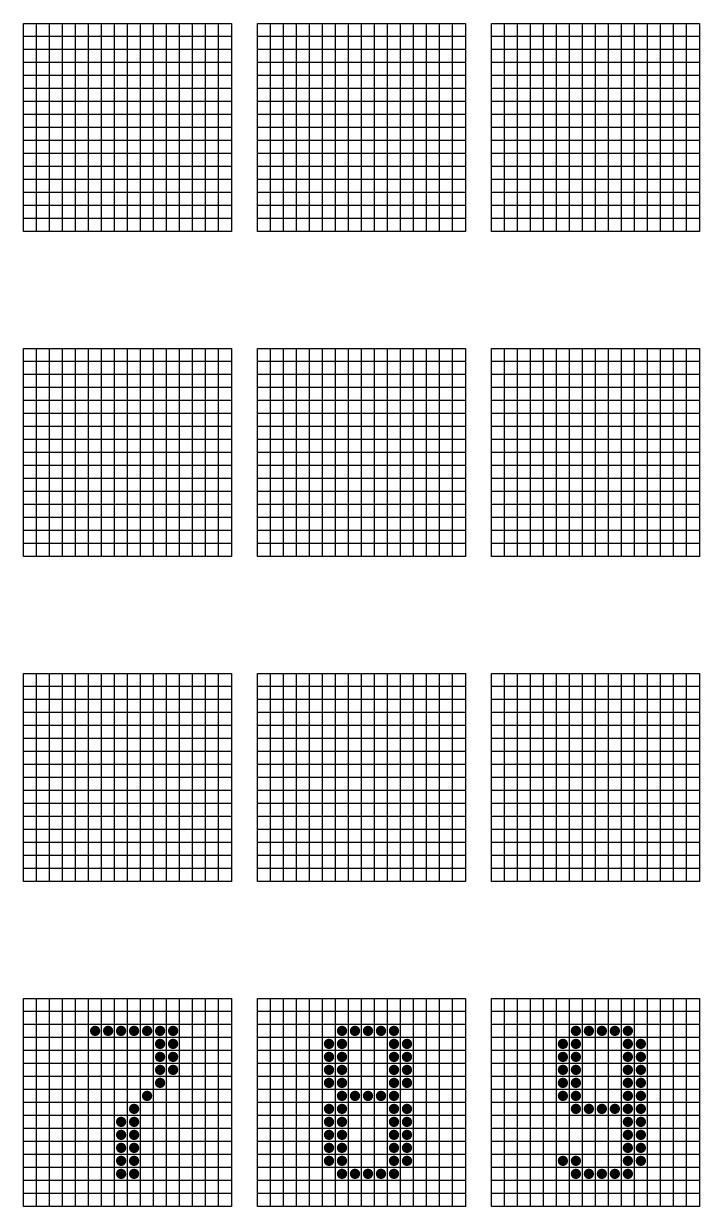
# Model space of a CAD drawing. Header units: millimetres. Extents: x -420 to 3492, y -250 to 2666.
# Drawn here: x 2972 to 3492, y -1 to 909 of the extents above; entities that cross this region are included whole.
import ezdxf

# ---------------------------------------------------------------- set-up
doc = ezdxf.new("R2010")
doc.units = ezdxf.units.MM
doc.layers.add('1', color=252, linetype='Continuous')

# ---------------------------------------------------------------- blocks, each defined once
blk = doc.blocks.new('A$C286635286')
at = {"layer": '1'}
for p, q in [((20, 160), (180, 160)), ((20, 0), (20, 160)), ((30, 0), (30, 160)), ((40, 0), (40, 160)), ((50, 0), (50, 160)), ((60, 0), (60, 160)), ((70, 0), (70, 160)), ((80, 0), (80, 160)), ((90, 0), (90, 160)), ((100, 0), (100, 160)), ((110, 0), (110, 160)), ((120, 0), (120, 160)), ((130, 0), (130, 160)), ((140, 0), (140, 160)), ((150, 0), (150, 160)), ((160, 0), (160, 160)), ((170, 0), (170, 160)), ((180, 160), (180, 0)), ((180, 150), (20, 150)), ((180, 140), (20, 140)), ((180, 130), (20, 130)), ((180, 120), (20, 120)), ((180, 110), (20, 110)), ((180, 100), (20, 100)), ((180, 90), (20, 90)), ((180, 80), (20, 80)), ((180, 70), (20, 70)), ((180, 60), (20, 60)), ((180, 50), (20, 50)), ((180, 40), (20, 40)), ((180, 30), (20, 30)), ((180, 20), (20, 20)), ((180, 10), (20, 10)), ((180, 0), (20, 0))]:
    blk.add_line(p, q, dxfattribs=at)

msp = doc.modelspace()

# ---------------------------------------------------------------- hatches: boundary and pattern name
h = msp.add_hatch(color=256)
h.set_gradient(color1=(255, 191, 0), color2=(255, 187, 0), one_color=1, name='INVSPHERICAL')
h.paths.add_polyline_path([(3022.68, 133.93, 1), (3030.68, 133.93, 1)])
edge = h.paths.add_edge_path(flags=0)
edge.add_arc((3026.68, 133.93), 4, 0, 360)
edge = h.paths.add_edge_path(flags=16)
edge.add_arc((3026.68, 133.93), 4, 0, 360)
h = msp.add_hatch(color=256)
h.set_gradient(color1=(255, 191, 0), color2=(255, 187, 0), one_color=1, name='INVSPHERICAL')
h.paths.add_polyline_path([(3032.68, 133.93, 1), (3040.68, 133.93, 1)])
edge = h.paths.add_edge_path(flags=0)
edge.add_arc((3036.68, 133.93), 4, 0, 360)
edge = h.paths.add_edge_path(flags=16)
edge.add_arc((3036.68, 133.93), 4, 0, 360)
h = msp.add_hatch(color=256)
h.set_gradient(color1=(255, 191, 0), color2=(255, 187, 0), one_color=1, name='INVSPHERICAL')
h.paths.add_polyline_path([(3042.68, 133.93, 1), (3050.68, 133.93, 1)])
edge = h.paths.add_edge_path(flags=0)
edge.add_arc((3046.68, 133.93), 4, 0, 360)
edge = h.paths.add_edge_path(flags=16)
edge.add_arc((3046.68, 133.93), 4, 0, 360)
h = msp.add_hatch(color=256)
h.set_gradient(color1=(255, 191, 0), color2=(255, 187, 0), one_color=1, name='INVSPHERICAL')
h.paths.add_polyline_path([(3052.68, 133.93, 1), (3060.68, 133.93, 1)])
edge = h.paths.add_edge_path(flags=0)
edge.add_arc((3056.68, 133.93), 4, 0, 360)
edge = h.paths.add_edge_path(flags=16)
edge.add_arc((3056.68, 133.93), 4, 0, 360)
h = msp.add_hatch(color=256)
h.set_gradient(color1=(255, 191, 0), color2=(255, 187, 0), one_color=1, name='INVSPHERICAL')
h.paths.add_polyline_path([(3062.68, 133.93, 1), (3070.68, 133.93, 1)])
edge = h.paths.add_edge_path(flags=0)
edge.add_arc((3066.68, 133.93), 4, 0, 360)
edge = h.paths.add_edge_path(flags=16)
edge.add_arc((3066.68, 133.93), 4, 0, 360)
h = msp.add_hatch(color=256)
h.set_gradient(color1=(255, 191, 0), color2=(255, 187, 0), one_color=1, name='INVSPHERICAL')
h.paths.add_polyline_path([(3072.68, 133.93, 1), (3080.68, 133.93, 1)])
edge = h.paths.add_edge_path(flags=0)
edge.add_arc((3076.68, 133.93), 4, 0, 360)
edge = h.paths.add_edge_path(flags=16)
edge.add_arc((3076.68, 133.93), 4, 0, 360)
h = msp.add_hatch(color=256)
h.set_gradient(color1=(255, 191, 0), color2=(255, 187, 0), one_color=1, name='INVSPHERICAL')
h.paths.add_polyline_path([(3082.68, 133.93, 1), (3090.68, 133.93, 1)])
edge = h.paths.add_edge_path(flags=0)
edge.add_arc((3086.68, 133.93), 4, 0, 360)
edge = h.paths.add_edge_path(flags=16)
edge.add_arc((3086.68, 133.93), 4, 0, 360)
h = msp.add_hatch(color=256)
h.set_gradient(color1=(255, 191, 0), color2=(255, 187, 0), one_color=1, name='INVSPHERICAL')
h.paths.add_polyline_path([(3212.68, 133.93, 1), (3220.68, 133.93, 1)])
edge = h.paths.add_edge_path(flags=0)
edge.add_arc((3216.68, 133.93), 4, 0, 360)
edge = h.paths.add_edge_path(flags=16)
edge.add_arc((3216.68, 133.93), 4, 0, 360)
h = msp.add_hatch(color=256)
h.set_gradient(color1=(255, 191, 0), color2=(255, 187, 0), one_color=1, name='INVSPHERICAL')
h.paths.add_polyline_path([(3222.68, 133.93, 1), (3230.68, 133.93, 1)])
edge = h.paths.add_edge_path(flags=0)
edge.add_arc((3226.68, 133.93), 4, 0, 360)
edge = h.paths.add_edge_path(flags=16)
edge.add_arc((3226.68, 133.93), 4, 0, 360)
h = msp.add_hatch(color=256)
h.set_gradient(color1=(255, 191, 0), color2=(255, 187, 0), one_color=1, name='INVSPHERICAL')
h.paths.add_polyline_path([(3232.68, 133.93, 1), (3240.68, 133.93, 1)])
edge = h.paths.add_edge_path(flags=0)
edge.add_arc((3236.68, 133.93), 4, 0, 360)
edge = h.paths.add_edge_path(flags=16)
edge.add_arc((3236.68, 133.93), 4, 0, 360)
h = msp.add_hatch(color=256)
h.set_gradient(color1=(255, 191, 0), color2=(255, 187, 0), one_color=1, name='INVSPHERICAL')
h.paths.add_polyline_path([(3242.68, 133.93, 1), (3250.68, 133.93, 1)])
edge = h.paths.add_edge_path(flags=0)
edge.add_arc((3246.68, 133.93), 4, 0, 360)
edge = h.paths.add_edge_path(flags=16)
edge.add_arc((3246.68, 133.93), 4, 0, 360)
h = msp.add_hatch(color=256)
h.set_gradient(color1=(255, 191, 0), color2=(255, 187, 0), one_color=1, name='INVSPHERICAL')
h.paths.add_polyline_path([(3252.68, 133.93, 1), (3260.68, 133.93, 1)])
edge = h.paths.add_edge_path(flags=0)
edge.add_arc((3256.68, 133.93), 4, 0, 360)
edge = h.paths.add_edge_path(flags=16)
edge.add_arc((3256.68, 133.93), 4, 0, 360)
h = msp.add_hatch(color=256)
h.set_gradient(color1=(255, 191, 0), color2=(255, 187, 0), one_color=1, name='INVSPHERICAL')
h.paths.add_polyline_path([(3392.68, 133.93, 1), (3400.68, 133.93, 1)])
edge = h.paths.add_edge_path(flags=0)
edge.add_arc((3396.68, 133.93), 4, 0, 360)
edge = h.paths.add_edge_path(flags=16)
edge.add_arc((3396.68, 133.93), 4, 0, 360)
h = msp.add_hatch(color=256)
h.set_gradient(color1=(255, 191, 0), color2=(255, 187, 0), one_color=1, name='INVSPHERICAL')
h.paths.add_polyline_path([(3402.68, 133.93, 1), (3410.68, 133.93, 1)])
edge = h.paths.add_edge_path(flags=0)
edge.add_arc((3406.68, 133.93), 4, 0, 360)
edge = h.paths.add_edge_path(flags=16)
edge.add_arc((3406.68, 133.93), 4, 0, 360)
h = msp.add_hatch(color=256)
h.set_gradient(color1=(255, 191, 0), color2=(255, 187, 0), one_color=1, name='INVSPHERICAL')
h.paths.add_polyline_path([(3412.68, 133.93, 1), (3420.68, 133.93, 1)])
edge = h.paths.add_edge_path(flags=0)
edge.add_arc((3416.68, 133.93), 4, 0, 360)
edge = h.paths.add_edge_path(flags=16)
edge.add_arc((3416.68, 133.93), 4, 0, 360)
h = msp.add_hatch(color=256)
h.set_gradient(color1=(255, 191, 0), color2=(255, 187, 0), one_color=1, name='INVSPHERICAL')
h.paths.add_polyline_path([(3422.68, 133.93, 1), (3430.68, 133.93, 1)])
edge = h.paths.add_edge_path(flags=0)
edge.add_arc((3426.68, 133.93), 4, 0, 360)
edge = h.paths.add_edge_path(flags=16)
edge.add_arc((3426.68, 133.93), 4, 0, 360)
h = msp.add_hatch(color=256)
h.set_gradient(color1=(255, 191, 0), color2=(255, 187, 0), one_color=1, name='INVSPHERICAL')
h.paths.add_polyline_path([(3432.68, 133.93, 1), (3440.68, 133.93, 1)])
edge = h.paths.add_edge_path(flags=0)
edge.add_arc((3436.68, 133.93), 4, 0, 360)
edge = h.paths.add_edge_path(flags=16)
edge.add_arc((3436.68, 133.93), 4, 0, 360)
h = msp.add_hatch(color=256)
h.set_gradient(color1=(255, 191, 0), color2=(255, 187, 0), one_color=1, name='INVSPHERICAL')
h.paths.add_polyline_path([(3072.68, 123.93, 1), (3080.68, 123.93, 1)])
edge = h.paths.add_edge_path(flags=0)
edge.add_arc((3076.68, 123.93), 4, 0, 360)
edge = h.paths.add_edge_path(flags=16)
edge.add_arc((3076.68, 123.93), 4, 0, 360)
h = msp.add_hatch(color=256)
h.set_gradient(color1=(255, 191, 0), color2=(255, 187, 0), one_color=1, name='INVSPHERICAL')
h.paths.add_polyline_path([(3082.68, 123.93, 1), (3090.68, 123.93, 1)])
edge = h.paths.add_edge_path(flags=0)
edge.add_arc((3086.68, 123.93), 4, 0, 360)
edge = h.paths.add_edge_path(flags=16)
edge.add_arc((3086.68, 123.93), 4, 0, 360)
h = msp.add_hatch(color=256)
h.set_gradient(color1=(255, 191, 0), color2=(255, 187, 0), one_color=1, name='INVSPHERICAL')
h.paths.add_polyline_path([(3202.68, 123.93, 1), (3210.68, 123.93, 1)])
edge = h.paths.add_edge_path(flags=0)
edge.add_arc((3206.68, 123.93), 4, 0, 360)
edge = h.paths.add_edge_path(flags=16)
edge.add_arc((3206.68, 123.93), 4, 0, 360)
h = msp.add_hatch(color=256)
h.set_gradient(color1=(255, 191, 0), color2=(255, 187, 0), one_color=1, name='INVSPHERICAL')
h.paths.add_polyline_path([(3212.68, 123.93, 1), (3220.68, 123.93, 1)])
edge = h.paths.add_edge_path(flags=0)
edge.add_arc((3216.68, 123.93), 4, 0, 360)
edge = h.paths.add_edge_path(flags=16)
edge.add_arc((3216.68, 123.93), 4, 0, 360)
h = msp.add_hatch(color=256)
h.set_gradient(color1=(255, 191, 0), color2=(255, 187, 0), one_color=1, name='INVSPHERICAL')
h.paths.add_polyline_path([(3252.68, 123.93, 1), (3260.68, 123.93, 1)])
edge = h.paths.add_edge_path(flags=0)
edge.add_arc((3256.68, 123.93), 4, 0, 360)
edge = h.paths.add_edge_path(flags=16)
edge.add_arc((3256.68, 123.93), 4, 0, 360)
h = msp.add_hatch(color=256)
h.set_gradient(color1=(255, 191, 0), color2=(255, 187, 0), one_color=1, name='INVSPHERICAL')
h.paths.add_polyline_path([(3262.68, 123.93, 1), (3270.68, 123.93, 1)])
edge = h.paths.add_edge_path(flags=0)
edge.add_arc((3266.68, 123.93), 4, 0, 360)
edge = h.paths.add_edge_path(flags=16)
edge.add_arc((3266.68, 123.93), 4, 0, 360)
h = msp.add_hatch(color=256)
h.set_gradient(color1=(255, 191, 0), color2=(255, 187, 0), one_color=1, name='INVSPHERICAL')
h.paths.add_polyline_path([(3382.68, 123.93, 1), (3390.68, 123.93, 1)])
edge = h.paths.add_edge_path(flags=0)
edge.add_arc((3386.68, 123.93), 4, 0, 360)
edge = h.paths.add_edge_path(flags=16)
edge.add_arc((3386.68, 123.93), 4, 0, 360)
h = msp.add_hatch(color=256)
h.set_gradient(color1=(255, 191, 0), color2=(255, 187, 0), one_color=1, name='INVSPHERICAL')
h.paths.add_polyline_path([(3392.68, 123.93, 1), (3400.68, 123.93, 1)])
edge = h.paths.add_edge_path(flags=0)
edge.add_arc((3396.68, 123.93), 4, 0, 360)
edge = h.paths.add_edge_path(flags=16)
edge.add_arc((3396.68, 123.93), 4, 0, 360)
h = msp.add_hatch(color=256)
h.set_gradient(color1=(255, 191, 0), color2=(255, 187, 0), one_color=1, name='INVSPHERICAL')
h.paths.add_polyline_path([(3432.68, 123.93, 1), (3440.68, 123.93, 1)])
edge = h.paths.add_edge_path(flags=0)
edge.add_arc((3436.68, 123.93), 4, 0, 360)
edge = h.paths.add_edge_path(flags=16)
edge.add_arc((3436.68, 123.93), 4, 0, 360)
h = msp.add_hatch(color=256)
h.set_gradient(color1=(255, 191, 0), color2=(255, 187, 0), one_color=1, name='INVSPHERICAL')
h.paths.add_polyline_path([(3442.68, 123.93, 1), (3450.68, 123.93, 1)])
edge = h.paths.add_edge_path(flags=0)
edge.add_arc((3446.68, 123.93), 4, 0, 360)
edge = h.paths.add_edge_path(flags=16)
edge.add_arc((3446.68, 123.93), 4, 0, 360)
h = msp.add_hatch(color=256)
h.set_gradient(color1=(255, 191, 0), color2=(255, 187, 0), one_color=1, name='INVSPHERICAL')
h.paths.add_polyline_path([(3072.68, 113.93, 1), (3080.68, 113.93, 1)])
edge = h.paths.add_edge_path(flags=0)
edge.add_arc((3076.68, 113.93), 4, 0, 360)
edge = h.paths.add_edge_path(flags=16)
edge.add_arc((3076.68, 113.93), 4, 0, 360)
h = msp.add_hatch(color=256)
h.set_gradient(color1=(255, 191, 0), color2=(255, 187, 0), one_color=1, name='INVSPHERICAL')
h.paths.add_polyline_path([(3082.68, 113.93, 1), (3090.68, 113.93, 1)])
edge = h.paths.add_edge_path(flags=0)
edge.add_arc((3086.68, 113.93), 4, 0, 360)
edge = h.paths.add_edge_path(flags=16)
edge.add_arc((3086.68, 113.93), 4, 0, 360)
h = msp.add_hatch(color=256)
h.set_gradient(color1=(255, 191, 0), color2=(255, 187, 0), one_color=1, name='INVSPHERICAL')
h.paths.add_polyline_path([(3202.68, 113.93, 1), (3210.68, 113.93, 1)])
edge = h.paths.add_edge_path(flags=0)
edge.add_arc((3206.68, 113.93), 4, 0, 360)
edge = h.paths.add_edge_path(flags=16)
edge.add_arc((3206.68, 113.93), 4, 0, 360)
h = msp.add_hatch(color=256)
h.set_gradient(color1=(255, 191, 0), color2=(255, 187, 0), one_color=1, name='INVSPHERICAL')
h.paths.add_polyline_path([(3212.68, 113.93, 1), (3220.68, 113.93, 1)])
edge = h.paths.add_edge_path(flags=0)
edge.add_arc((3216.68, 113.93), 4, 0, 360)
edge = h.paths.add_edge_path(flags=16)
edge.add_arc((3216.68, 113.93), 4, 0, 360)
h = msp.add_hatch(color=256)
h.set_gradient(color1=(255, 191, 0), color2=(255, 187, 0), one_color=1, name='INVSPHERICAL')
h.paths.add_polyline_path([(3252.68, 113.93, 1), (3260.68, 113.93, 1)])
edge = h.paths.add_edge_path(flags=0)
edge.add_arc((3256.68, 113.93), 4, 0, 360)
edge = h.paths.add_edge_path(flags=16)
edge.add_arc((3256.68, 113.93), 4, 0, 360)
h = msp.add_hatch(color=256)
h.set_gradient(color1=(255, 191, 0), color2=(255, 187, 0), one_color=1, name='INVSPHERICAL')
h.paths.add_polyline_path([(3262.68, 113.93, 1), (3270.68, 113.93, 1)])
edge = h.paths.add_edge_path(flags=0)
edge.add_arc((3266.68, 113.93), 4, 0, 360)
edge = h.paths.add_edge_path(flags=16)
edge.add_arc((3266.68, 113.93), 4, 0, 360)
h = msp.add_hatch(color=256)
h.set_gradient(color1=(255, 191, 0), color2=(255, 187, 0), one_color=1, name='INVSPHERICAL')
h.paths.add_polyline_path([(3382.68, 113.93, 1), (3390.68, 113.93, 1)])
edge = h.paths.add_edge_path(flags=0)
edge.add_arc((3386.68, 113.93), 4, 0, 360)
edge = h.paths.add_edge_path(flags=16)
edge.add_arc((3386.68, 113.93), 4, 0, 360)
h = msp.add_hatch(color=256)
h.set_gradient(color1=(255, 191, 0), color2=(255, 187, 0), one_color=1, name='INVSPHERICAL')
h.paths.add_polyline_path([(3392.68, 113.93, 1), (3400.68, 113.93, 1)])
edge = h.paths.add_edge_path(flags=0)
edge.add_arc((3396.68, 113.93), 4, 0, 360)
edge = h.paths.add_edge_path(flags=16)
edge.add_arc((3396.68, 113.93), 4, 0, 360)
h = msp.add_hatch(color=256)
h.set_gradient(color1=(255, 191, 0), color2=(255, 187, 0), one_color=1, name='INVSPHERICAL')
h.paths.add_polyline_path([(3432.68, 113.93, 1), (3440.68, 113.93, 1)])
edge = h.paths.add_edge_path(flags=0)
edge.add_arc((3436.68, 113.93), 4, 0, 360)
edge = h.paths.add_edge_path(flags=16)
edge.add_arc((3436.68, 113.93), 4, 0, 360)
h = msp.add_hatch(color=256)
h.set_gradient(color1=(255, 191, 0), color2=(255, 187, 0), one_color=1, name='INVSPHERICAL')
h.paths.add_polyline_path([(3442.68, 113.93, 1), (3450.68, 113.93, 1)])
edge = h.paths.add_edge_path(flags=0)
edge.add_arc((3446.68, 113.93), 4, 0, 360)
edge = h.paths.add_edge_path(flags=16)
edge.add_arc((3446.68, 113.93), 4, 0, 360)
h = msp.add_hatch(color=256)
h.set_gradient(color1=(255, 191, 0), color2=(255, 187, 0), one_color=1, name='INVSPHERICAL')
h.paths.add_polyline_path([(3072.68, 103.93, 1), (3080.68, 103.93, 1)])
edge = h.paths.add_edge_path(flags=0)
edge.add_arc((3076.68, 103.93), 4, 0, 360)
edge = h.paths.add_edge_path(flags=16)
edge.add_arc((3076.68, 103.93), 4, 0, 360)
h = msp.add_hatch(color=256)
h.set_gradient(color1=(255, 191, 0), color2=(255, 187, 0), one_color=1, name='INVSPHERICAL')
h.paths.add_polyline_path([(3082.68, 103.93, 1), (3090.68, 103.93, 1)])
edge = h.paths.add_edge_path(flags=0)
edge.add_arc((3086.68, 103.93), 4, 0, 360)
edge = h.paths.add_edge_path(flags=16)
edge.add_arc((3086.68, 103.93), 4, 0, 360)
h = msp.add_hatch(color=256)
h.set_gradient(color1=(255, 191, 0), color2=(255, 187, 0), one_color=1, name='INVSPHERICAL')
h.paths.add_polyline_path([(3202.68, 103.93, 1), (3210.68, 103.93, 1)])
edge = h.paths.add_edge_path(flags=0)
edge.add_arc((3206.68, 103.93), 4, 0, 360)
edge = h.paths.add_edge_path(flags=16)
edge.add_arc((3206.68, 103.93), 4, 0, 360)
h = msp.add_hatch(color=256)
h.set_gradient(color1=(255, 191, 0), color2=(255, 187, 0), one_color=1, name='INVSPHERICAL')
h.paths.add_polyline_path([(3212.68, 103.93, 1), (3220.68, 103.93, 1)])
edge = h.paths.add_edge_path(flags=0)
edge.add_arc((3216.68, 103.93), 4, 0, 360)
edge = h.paths.add_edge_path(flags=16)
edge.add_arc((3216.68, 103.93), 4, 0, 360)
h = msp.add_hatch(color=256)
h.set_gradient(color1=(255, 191, 0), color2=(255, 187, 0), one_color=1, name='INVSPHERICAL')
h.paths.add_polyline_path([(3252.68, 103.93, 1), (3260.68, 103.93, 1)])
edge = h.paths.add_edge_path(flags=0)
edge.add_arc((3256.68, 103.93), 4, 0, 360)
edge = h.paths.add_edge_path(flags=16)
edge.add_arc((3256.68, 103.93), 4, 0, 360)
h = msp.add_hatch(color=256)
h.set_gradient(color1=(255, 191, 0), color2=(255, 187, 0), one_color=1, name='INVSPHERICAL')
h.paths.add_polyline_path([(3262.68, 103.93, 1), (3270.68, 103.93, 1)])
edge = h.paths.add_edge_path(flags=0)
edge.add_arc((3266.68, 103.93), 4, 0, 360)
edge = h.paths.add_edge_path(flags=16)
edge.add_arc((3266.68, 103.93), 4, 0, 360)
h = msp.add_hatch(color=256)
h.set_gradient(color1=(255, 191, 0), color2=(255, 187, 0), one_color=1, name='INVSPHERICAL')
h.paths.add_polyline_path([(3382.68, 103.93, 1), (3390.68, 103.93, 1)])
edge = h.paths.add_edge_path(flags=0)
edge.add_arc((3386.68, 103.93), 4, 0, 360)
edge = h.paths.add_edge_path(flags=16)
edge.add_arc((3386.68, 103.93), 4, 0, 360)
h = msp.add_hatch(color=256)
h.set_gradient(color1=(255, 191, 0), color2=(255, 187, 0), one_color=1, name='INVSPHERICAL')
h.paths.add_polyline_path([(3392.68, 103.93, 1), (3400.68, 103.93, 1)])
edge = h.paths.add_edge_path(flags=0)
edge.add_arc((3396.68, 103.93), 4, 0, 360)
edge = h.paths.add_edge_path(flags=16)
edge.add_arc((3396.68, 103.93), 4, 0, 360)
h = msp.add_hatch(color=256)
h.set_gradient(color1=(255, 191, 0), color2=(255, 187, 0), one_color=1, name='INVSPHERICAL')
h.paths.add_polyline_path([(3432.68, 103.93, 1), (3440.68, 103.93, 1)])
edge = h.paths.add_edge_path(flags=0)
edge.add_arc((3436.68, 103.93), 4, 0, 360)
edge = h.paths.add_edge_path(flags=16)
edge.add_arc((3436.68, 103.93), 4, 0, 360)
h = msp.add_hatch(color=256)
h.set_gradient(color1=(255, 191, 0), color2=(255, 187, 0), one_color=1, name='INVSPHERICAL')
h.paths.add_polyline_path([(3442.68, 103.93, 1), (3450.68, 103.93, 1)])
edge = h.paths.add_edge_path(flags=0)
edge.add_arc((3446.68, 103.93), 4, 0, 360)
edge = h.paths.add_edge_path(flags=16)
edge.add_arc((3446.68, 103.93), 4, 0, 360)
h = msp.add_hatch(color=256)
h.set_gradient(color1=(255, 191, 0), color2=(255, 187, 0), one_color=1, name='INVSPHERICAL')
h.paths.add_polyline_path([(3072.68, 93.93, 1), (3080.68, 93.93, 1)])
edge = h.paths.add_edge_path(flags=0)
edge.add_arc((3076.68, 93.93), 4, 0, 360)
edge = h.paths.add_edge_path(flags=16)
edge.add_arc((3076.68, 93.93), 4, 0, 360)
h = msp.add_hatch(color=256)
h.set_gradient(color1=(255, 191, 0), color2=(255, 187, 0), one_color=1, name='INVSPHERICAL')
h.paths.add_polyline_path([(3202.68, 93.93, 1), (3210.68, 93.93, 1)])
edge = h.paths.add_edge_path(flags=0)
edge.add_arc((3206.68, 93.93), 4, 0, 360)
edge = h.paths.add_edge_path(flags=16)
edge.add_arc((3206.68, 93.93), 4, 0, 360)
h = msp.add_hatch(color=256)
h.set_gradient(color1=(255, 191, 0), color2=(255, 187, 0), one_color=1, name='INVSPHERICAL')
h.paths.add_polyline_path([(3212.68, 93.93, 1), (3220.68, 93.93, 1)])
edge = h.paths.add_edge_path(flags=0)
edge.add_arc((3216.68, 93.93), 4, 0, 360)
edge = h.paths.add_edge_path(flags=16)
edge.add_arc((3216.68, 93.93), 4, 0, 360)
h = msp.add_hatch(color=256)
h.set_gradient(color1=(255, 191, 0), color2=(255, 187, 0), one_color=1, name='INVSPHERICAL')
h.paths.add_polyline_path([(3252.68, 93.93, 1), (3260.68, 93.93, 1)])
edge = h.paths.add_edge_path(flags=0)
edge.add_arc((3256.68, 93.93), 4, 0, 360)
edge = h.paths.add_edge_path(flags=16)
edge.add_arc((3256.68, 93.93), 4, 0, 360)
h = msp.add_hatch(color=256)
h.set_gradient(color1=(255, 191, 0), color2=(255, 187, 0), one_color=1, name='INVSPHERICAL')
h.paths.add_polyline_path([(3262.68, 93.93, 1), (3270.68, 93.93, 1)])
edge = h.paths.add_edge_path(flags=0)
edge.add_arc((3266.68, 93.93), 4, 0, 360)
edge = h.paths.add_edge_path(flags=16)
edge.add_arc((3266.68, 93.93), 4, 0, 360)
h = msp.add_hatch(color=256)
h.set_gradient(color1=(255, 191, 0), color2=(255, 187, 0), one_color=1, name='INVSPHERICAL')
h.paths.add_polyline_path([(3382.68, 93.93, 1), (3390.68, 93.93, 1)])
edge = h.paths.add_edge_path(flags=0)
edge.add_arc((3386.68, 93.93), 4, 0, 360)
edge = h.paths.add_edge_path(flags=16)
edge.add_arc((3386.68, 93.93), 4, 0, 360)
h = msp.add_hatch(color=256)
h.set_gradient(color1=(255, 191, 0), color2=(255, 187, 0), one_color=1, name='INVSPHERICAL')
h.paths.add_polyline_path([(3392.68, 93.93, 1), (3400.68, 93.93, 1)])
edge = h.paths.add_edge_path(flags=0)
edge.add_arc((3396.68, 93.93), 4, 0, 360)
edge = h.paths.add_edge_path(flags=16)
edge.add_arc((3396.68, 93.93), 4, 0, 360)
h = msp.add_hatch(color=256)
h.set_gradient(color1=(255, 191, 0), color2=(255, 187, 0), one_color=1, name='INVSPHERICAL')
h.paths.add_polyline_path([(3432.68, 93.93, 1), (3440.68, 93.93, 1)])
edge = h.paths.add_edge_path(flags=0)
edge.add_arc((3436.68, 93.93), 4, 0, 360)
edge = h.paths.add_edge_path(flags=16)
edge.add_arc((3436.68, 93.93), 4, 0, 360)
h = msp.add_hatch(color=256)
h.set_gradient(color1=(255, 191, 0), color2=(255, 187, 0), one_color=1, name='INVSPHERICAL')
h.paths.add_polyline_path([(3442.68, 93.93, 1), (3450.68, 93.93, 1)])
edge = h.paths.add_edge_path(flags=0)
edge.add_arc((3446.68, 93.93), 4, 0, 360)
edge = h.paths.add_edge_path(flags=16)
edge.add_arc((3446.68, 93.93), 4, 0, 360)
h = msp.add_hatch(color=256)
h.set_gradient(color1=(255, 191, 0), color2=(255, 187, 0), one_color=1, name='INVSPHERICAL')
h.paths.add_polyline_path([(3062.68, 83.93, 1), (3070.68, 83.93, 1)])
edge = h.paths.add_edge_path(flags=0)
edge.add_arc((3066.68, 83.93), 4, 0, 360)
edge = h.paths.add_edge_path(flags=16)
edge.add_arc((3066.68, 83.93), 4, 0, 360)
h = msp.add_hatch(color=256)
h.set_gradient(color1=(255, 191, 0), color2=(255, 187, 0), one_color=1, name='INVSPHERICAL')
h.paths.add_polyline_path([(3212.68, 83.93, 1), (3220.68, 83.93, 1)])
edge = h.paths.add_edge_path(flags=0)
edge.add_arc((3216.68, 83.93), 4, 0, 360)
edge = h.paths.add_edge_path(flags=16)
edge.add_arc((3216.68, 83.93), 4, 0, 360)
h = msp.add_hatch(color=256)
h.set_gradient(color1=(255, 191, 0), color2=(255, 187, 0), one_color=1, name='INVSPHERICAL')
h.paths.add_polyline_path([(3222.68, 83.93, 1), (3230.68, 83.93, 1)])
edge = h.paths.add_edge_path(flags=0)
edge.add_arc((3226.68, 83.93), 4, 0, 360)
edge = h.paths.add_edge_path(flags=16)
edge.add_arc((3226.68, 83.93), 4, 0, 360)
h = msp.add_hatch(color=256)
h.set_gradient(color1=(255, 191, 0), color2=(255, 187, 0), one_color=1, name='INVSPHERICAL')
h.paths.add_polyline_path([(3232.68, 83.93, 1), (3240.68, 83.93, 1)])
edge = h.paths.add_edge_path(flags=0)
edge.add_arc((3236.68, 83.93), 4, 0, 360)
edge = h.paths.add_edge_path(flags=16)
edge.add_arc((3236.68, 83.93), 4, 0, 360)
h = msp.add_hatch(color=256)
h.set_gradient(color1=(255, 191, 0), color2=(255, 187, 0), one_color=1, name='INVSPHERICAL')
h.paths.add_polyline_path([(3242.68, 83.93, 1), (3250.68, 83.93, 1)])
edge = h.paths.add_edge_path(flags=0)
edge.add_arc((3246.68, 83.93), 4, 0, 360)
edge = h.paths.add_edge_path(flags=16)
edge.add_arc((3246.68, 83.93), 4, 0, 360)
h = msp.add_hatch(color=256)
h.set_gradient(color1=(255, 191, 0), color2=(255, 187, 0), one_color=1, name='INVSPHERICAL')
h.paths.add_polyline_path([(3252.68, 83.93, 1), (3260.68, 83.93, 1)])
edge = h.paths.add_edge_path(flags=0)
edge.add_arc((3256.68, 83.93), 4, 0, 360)
edge = h.paths.add_edge_path(flags=16)
edge.add_arc((3256.68, 83.93), 4, 0, 360)
h = msp.add_hatch(color=256)
h.set_gradient(color1=(255, 191, 0), color2=(255, 187, 0), one_color=1, name='INVSPHERICAL')
h.paths.add_polyline_path([(3382.68, 83.93, 1), (3390.68, 83.93, 1)])
edge = h.paths.add_edge_path(flags=0)
edge.add_arc((3386.68, 83.93), 4, 0, 360)
edge = h.paths.add_edge_path(flags=16)
edge.add_arc((3386.68, 83.93), 4, 0, 360)
h = msp.add_hatch(color=256)
h.set_gradient(color1=(255, 191, 0), color2=(255, 187, 0), one_color=1, name='INVSPHERICAL')
h.paths.add_polyline_path([(3392.68, 83.93, 1), (3400.68, 83.93, 1)])
edge = h.paths.add_edge_path(flags=0)
edge.add_arc((3396.68, 83.93), 4, 0, 360)
edge = h.paths.add_edge_path(flags=16)
edge.add_arc((3396.68, 83.93), 4, 0, 360)
h = msp.add_hatch(color=256)
h.set_gradient(color1=(255, 191, 0), color2=(255, 187, 0), one_color=1, name='INVSPHERICAL')
h.paths.add_polyline_path([(3432.68, 83.93, 1), (3440.68, 83.93, 1)])
edge = h.paths.add_edge_path(flags=0)
edge.add_arc((3436.68, 83.93), 4, 0, 360)
edge = h.paths.add_edge_path(flags=16)
edge.add_arc((3436.68, 83.93), 4, 0, 360)
h = msp.add_hatch(color=256)
h.set_gradient(color1=(255, 191, 0), color2=(255, 187, 0), one_color=1, name='INVSPHERICAL')
h.paths.add_polyline_path([(3442.68, 83.93, 1), (3450.68, 83.93, 1)])
edge = h.paths.add_edge_path(flags=0)
edge.add_arc((3446.68, 83.93), 4, 0, 360)
edge = h.paths.add_edge_path(flags=16)
edge.add_arc((3446.68, 83.93), 4, 0, 360)
h = msp.add_hatch(color=256)
h.set_gradient(color1=(255, 191, 0), color2=(255, 187, 0), one_color=1, name='INVSPHERICAL')
h.paths.add_polyline_path([(3052.68, 73.93, 1), (3060.68, 73.93, 1)])
edge = h.paths.add_edge_path(flags=0)
edge.add_arc((3056.68, 73.93), 4, 0, 360)
edge = h.paths.add_edge_path(flags=16)
edge.add_arc((3056.68, 73.93), 4, 0, 360)
h = msp.add_hatch(color=256)
h.set_gradient(color1=(255, 191, 0), color2=(255, 187, 0), one_color=1, name='INVSPHERICAL')
h.paths.add_polyline_path([(3202.68, 73.93, 1), (3210.68, 73.93, 1)])
edge = h.paths.add_edge_path(flags=0)
edge.add_arc((3206.68, 73.93), 4, 0, 360)
edge = h.paths.add_edge_path(flags=16)
edge.add_arc((3206.68, 73.93), 4, 0, 360)
h = msp.add_hatch(color=256)
h.set_gradient(color1=(255, 191, 0), color2=(255, 187, 0), one_color=1, name='INVSPHERICAL')
h.paths.add_polyline_path([(3212.68, 73.93, 1), (3220.68, 73.93, 1)])
edge = h.paths.add_edge_path(flags=0)
edge.add_arc((3216.68, 73.93), 4, 0, 360)
edge = h.paths.add_edge_path(flags=16)
edge.add_arc((3216.68, 73.93), 4, 0, 360)
h = msp.add_hatch(color=256)
h.set_gradient(color1=(255, 191, 0), color2=(255, 187, 0), one_color=1, name='INVSPHERICAL')
h.paths.add_polyline_path([(3252.68, 73.93, 1), (3260.68, 73.93, 1)])
edge = h.paths.add_edge_path(flags=0)
edge.add_arc((3256.68, 73.93), 4, 0, 360)
edge = h.paths.add_edge_path(flags=16)
edge.add_arc((3256.68, 73.93), 4, 0, 360)
h = msp.add_hatch(color=256)
h.set_gradient(color1=(255, 191, 0), color2=(255, 187, 0), one_color=1, name='INVSPHERICAL')
h.paths.add_polyline_path([(3262.68, 73.93, 1), (3270.68, 73.93, 1)])
edge = h.paths.add_edge_path(flags=0)
edge.add_arc((3266.68, 73.93), 4, 0, 360)
edge = h.paths.add_edge_path(flags=16)
edge.add_arc((3266.68, 73.93), 4, 0, 360)
h = msp.add_hatch(color=256)
h.set_gradient(color1=(255, 191, 0), color2=(255, 187, 0), one_color=1, name='INVSPHERICAL')
h.paths.add_polyline_path([(3392.68, 73.93, 1), (3400.68, 73.93, 1)])
edge = h.paths.add_edge_path(flags=0)
edge.add_arc((3396.68, 73.93), 4, 0, 360)
edge = h.paths.add_edge_path(flags=16)
edge.add_arc((3396.68, 73.93), 4, 0, 360)
h = msp.add_hatch(color=256)
h.set_gradient(color1=(255, 191, 0), color2=(255, 187, 0), one_color=1, name='INVSPHERICAL')
h.paths.add_polyline_path([(3402.68, 73.93, 1), (3410.68, 73.93, 1)])
edge = h.paths.add_edge_path(flags=0)
edge.add_arc((3406.68, 73.93), 4, 0, 360)
edge = h.paths.add_edge_path(flags=16)
edge.add_arc((3406.68, 73.93), 4, 0, 360)
h = msp.add_hatch(color=256)
h.set_gradient(color1=(255, 191, 0), color2=(255, 187, 0), one_color=1, name='INVSPHERICAL')
h.paths.add_polyline_path([(3412.68, 73.93, 1), (3420.68, 73.93, 1)])
edge = h.paths.add_edge_path(flags=0)
edge.add_arc((3416.68, 73.93), 4, 0, 360)
edge = h.paths.add_edge_path(flags=16)
edge.add_arc((3416.68, 73.93), 4, 0, 360)
h = msp.add_hatch(color=256)
h.set_gradient(color1=(255, 191, 0), color2=(255, 187, 0), one_color=1, name='INVSPHERICAL')
h.paths.add_polyline_path([(3422.68, 73.93, 1), (3430.68, 73.93, 1)])
edge = h.paths.add_edge_path(flags=0)
edge.add_arc((3426.68, 73.93), 4, 0, 360)
edge = h.paths.add_edge_path(flags=16)
edge.add_arc((3426.68, 73.93), 4, 0, 360)
h = msp.add_hatch(color=256)
h.set_gradient(color1=(255, 191, 0), color2=(255, 187, 0), one_color=1, name='INVSPHERICAL')
h.paths.add_polyline_path([(3432.68, 73.93, 1), (3440.68, 73.93, 1)])
edge = h.paths.add_edge_path(flags=0)
edge.add_arc((3436.68, 73.93), 4, 0, 360)
edge = h.paths.add_edge_path(flags=16)
edge.add_arc((3436.68, 73.93), 4, 0, 360)
h = msp.add_hatch(color=256)
h.set_gradient(color1=(255, 191, 0), color2=(255, 187, 0), one_color=1, name='INVSPHERICAL')
h.paths.add_polyline_path([(3442.68, 73.93, 1), (3450.68, 73.93, 1)])
edge = h.paths.add_edge_path(flags=0)
edge.add_arc((3446.68, 73.93), 4, 0, 360)
edge = h.paths.add_edge_path(flags=16)
edge.add_arc((3446.68, 73.93), 4, 0, 360)
h = msp.add_hatch(color=256)
h.set_gradient(color1=(255, 191, 0), color2=(255, 187, 0), one_color=1, name='INVSPHERICAL')
h.paths.add_polyline_path([(3042.68, 63.93, 1), (3050.68, 63.93, 1)])
edge = h.paths.add_edge_path(flags=0)
edge.add_arc((3046.68, 63.93), 4, 0, 360)
edge = h.paths.add_edge_path(flags=16)
edge.add_arc((3046.68, 63.93), 4, 0, 360)
h = msp.add_hatch(color=256)
h.set_gradient(color1=(255, 191, 0), color2=(255, 187, 0), one_color=1, name='INVSPHERICAL')
h.paths.add_polyline_path([(3052.68, 63.93, 1), (3060.68, 63.93, 1)])
edge = h.paths.add_edge_path(flags=0)
edge.add_arc((3056.68, 63.93), 4, 0, 360)
edge = h.paths.add_edge_path(flags=16)
edge.add_arc((3056.68, 63.93), 4, 0, 360)
h = msp.add_hatch(color=256)
h.set_gradient(color1=(255, 191, 0), color2=(255, 187, 0), one_color=1, name='INVSPHERICAL')
h.paths.add_polyline_path([(3202.68, 63.93, 1), (3210.68, 63.93, 1)])
edge = h.paths.add_edge_path(flags=0)
edge.add_arc((3206.68, 63.93), 4, 0, 360)
edge = h.paths.add_edge_path(flags=16)
edge.add_arc((3206.68, 63.93), 4, 0, 360)
h = msp.add_hatch(color=256)
h.set_gradient(color1=(255, 191, 0), color2=(255, 187, 0), one_color=1, name='INVSPHERICAL')
h.paths.add_polyline_path([(3212.68, 63.93, 1), (3220.68, 63.93, 1)])
edge = h.paths.add_edge_path(flags=0)
edge.add_arc((3216.68, 63.93), 4, 0, 360)
edge = h.paths.add_edge_path(flags=16)
edge.add_arc((3216.68, 63.93), 4, 0, 360)
h = msp.add_hatch(color=256)
h.set_gradient(color1=(255, 191, 0), color2=(255, 187, 0), one_color=1, name='INVSPHERICAL')
h.paths.add_polyline_path([(3252.68, 63.93, 1), (3260.68, 63.93, 1)])
edge = h.paths.add_edge_path(flags=0)
edge.add_arc((3256.68, 63.93), 4, 0, 360)
edge = h.paths.add_edge_path(flags=16)
edge.add_arc((3256.68, 63.93), 4, 0, 360)
h = msp.add_hatch(color=256)
h.set_gradient(color1=(255, 191, 0), color2=(255, 187, 0), one_color=1, name='INVSPHERICAL')
h.paths.add_polyline_path([(3262.68, 63.93, 1), (3270.68, 63.93, 1)])
edge = h.paths.add_edge_path(flags=0)
edge.add_arc((3266.68, 63.93), 4, 0, 360)
edge = h.paths.add_edge_path(flags=16)
edge.add_arc((3266.68, 63.93), 4, 0, 360)
h = msp.add_hatch(color=256)
h.set_gradient(color1=(255, 191, 0), color2=(255, 187, 0), one_color=1, name='INVSPHERICAL')
h.paths.add_polyline_path([(3432.68, 63.93, 1), (3440.68, 63.93, 1)])
edge = h.paths.add_edge_path(flags=0)
edge.add_arc((3436.68, 63.93), 4, 0, 360)
edge = h.paths.add_edge_path(flags=16)
edge.add_arc((3436.68, 63.93), 4, 0, 360)
h = msp.add_hatch(color=256)
h.set_gradient(color1=(255, 191, 0), color2=(255, 187, 0), one_color=1, name='INVSPHERICAL')
h.paths.add_polyline_path([(3442.68, 63.93, 1), (3450.68, 63.93, 1)])
edge = h.paths.add_edge_path(flags=0)
edge.add_arc((3446.68, 63.93), 4, 0, 360)
edge = h.paths.add_edge_path(flags=16)
edge.add_arc((3446.68, 63.93), 4, 0, 360)
h = msp.add_hatch(color=256)
h.set_gradient(color1=(255, 191, 0), color2=(255, 187, 0), one_color=1, name='INVSPHERICAL')
h.paths.add_polyline_path([(3042.68, 53.93, 1), (3050.68, 53.93, 1)])
edge = h.paths.add_edge_path(flags=0)
edge.add_arc((3046.68, 53.93), 4, 0, 360)
edge = h.paths.add_edge_path(flags=16)
edge.add_arc((3046.68, 53.93), 4, 0, 360)
h = msp.add_hatch(color=256)
h.set_gradient(color1=(255, 191, 0), color2=(255, 187, 0), one_color=1, name='INVSPHERICAL')
h.paths.add_polyline_path([(3052.68, 53.93, 1), (3060.68, 53.93, 1)])
edge = h.paths.add_edge_path(flags=0)
edge.add_arc((3056.68, 53.93), 4, 0, 360)
edge = h.paths.add_edge_path(flags=16)
edge.add_arc((3056.68, 53.93), 4, 0, 360)
h = msp.add_hatch(color=256)
h.set_gradient(color1=(255, 191, 0), color2=(255, 187, 0), one_color=1, name='INVSPHERICAL')
h.paths.add_polyline_path([(3202.68, 53.93, 1), (3210.68, 53.93, 1)])
edge = h.paths.add_edge_path(flags=0)
edge.add_arc((3206.68, 53.93), 4, 0, 360)
edge = h.paths.add_edge_path(flags=16)
edge.add_arc((3206.68, 53.93), 4, 0, 360)
h = msp.add_hatch(color=256)
h.set_gradient(color1=(255, 191, 0), color2=(255, 187, 0), one_color=1, name='INVSPHERICAL')
h.paths.add_polyline_path([(3212.68, 53.93, 1), (3220.68, 53.93, 1)])
edge = h.paths.add_edge_path(flags=0)
edge.add_arc((3216.68, 53.93), 4, 0, 360)
edge = h.paths.add_edge_path(flags=16)
edge.add_arc((3216.68, 53.93), 4, 0, 360)
h = msp.add_hatch(color=256)
h.set_gradient(color1=(255, 191, 0), color2=(255, 187, 0), one_color=1, name='INVSPHERICAL')
h.paths.add_polyline_path([(3252.68, 53.93, 1), (3260.68, 53.93, 1)])
edge = h.paths.add_edge_path(flags=0)
edge.add_arc((3256.68, 53.93), 4, 0, 360)
edge = h.paths.add_edge_path(flags=16)
edge.add_arc((3256.68, 53.93), 4, 0, 360)
h = msp.add_hatch(color=256)
h.set_gradient(color1=(255, 191, 0), color2=(255, 187, 0), one_color=1, name='INVSPHERICAL')
h.paths.add_polyline_path([(3262.68, 53.93, 1), (3270.68, 53.93, 1)])
edge = h.paths.add_edge_path(flags=0)
edge.add_arc((3266.68, 53.93), 4, 0, 360)
edge = h.paths.add_edge_path(flags=16)
edge.add_arc((3266.68, 53.93), 4, 0, 360)
h = msp.add_hatch(color=256)
h.set_gradient(color1=(255, 191, 0), color2=(255, 187, 0), one_color=1, name='INVSPHERICAL')
h.paths.add_polyline_path([(3432.68, 53.93, 1), (3440.68, 53.93, 1)])
edge = h.paths.add_edge_path(flags=0)
edge.add_arc((3436.68, 53.93), 4, 0, 360)
edge = h.paths.add_edge_path(flags=16)
edge.add_arc((3436.68, 53.93), 4, 0, 360)
h = msp.add_hatch(color=256)
h.set_gradient(color1=(255, 191, 0), color2=(255, 187, 0), one_color=1, name='INVSPHERICAL')
h.paths.add_polyline_path([(3442.68, 53.93, 1), (3450.68, 53.93, 1)])
edge = h.paths.add_edge_path(flags=0)
edge.add_arc((3446.68, 53.93), 4, 0, 360)
edge = h.paths.add_edge_path(flags=16)
edge.add_arc((3446.68, 53.93), 4, 0, 360)
h = msp.add_hatch(color=256)
h.set_gradient(color1=(255, 191, 0), color2=(255, 187, 0), one_color=1, name='INVSPHERICAL')
h.paths.add_polyline_path([(3042.68, 43.93, 1), (3050.68, 43.93, 1)])
edge = h.paths.add_edge_path(flags=0)
edge.add_arc((3046.68, 43.93), 4, 0, 360)
edge = h.paths.add_edge_path(flags=16)
edge.add_arc((3046.68, 43.93), 4, 0, 360)
h = msp.add_hatch(color=256)
h.set_gradient(color1=(255, 191, 0), color2=(255, 187, 0), one_color=1, name='INVSPHERICAL')
h.paths.add_polyline_path([(3052.68, 43.93, 1), (3060.68, 43.93, 1)])
edge = h.paths.add_edge_path(flags=0)
edge.add_arc((3056.68, 43.93), 4, 0, 360)
edge = h.paths.add_edge_path(flags=16)
edge.add_arc((3056.68, 43.93), 4, 0, 360)
h = msp.add_hatch(color=256)
h.set_gradient(color1=(255, 191, 0), color2=(255, 187, 0), one_color=1, name='INVSPHERICAL')
h.paths.add_polyline_path([(3202.68, 43.93, 1), (3210.68, 43.93, 1)])
edge = h.paths.add_edge_path(flags=0)
edge.add_arc((3206.68, 43.93), 4, 0, 360)
edge = h.paths.add_edge_path(flags=16)
edge.add_arc((3206.68, 43.93), 4, 0, 360)
h = msp.add_hatch(color=256)
h.set_gradient(color1=(255, 191, 0), color2=(255, 187, 0), one_color=1, name='INVSPHERICAL')
h.paths.add_polyline_path([(3212.68, 43.93, 1), (3220.68, 43.93, 1)])
edge = h.paths.add_edge_path(flags=0)
edge.add_arc((3216.68, 43.93), 4, 0, 360)
edge = h.paths.add_edge_path(flags=16)
edge.add_arc((3216.68, 43.93), 4, 0, 360)
h = msp.add_hatch(color=256)
h.set_gradient(color1=(255, 191, 0), color2=(255, 187, 0), one_color=1, name='INVSPHERICAL')
h.paths.add_polyline_path([(3252.68, 43.93, 1), (3260.68, 43.93, 1)])
edge = h.paths.add_edge_path(flags=0)
edge.add_arc((3256.68, 43.93), 4, 0, 360)
edge = h.paths.add_edge_path(flags=16)
edge.add_arc((3256.68, 43.93), 4, 0, 360)
h = msp.add_hatch(color=256)
h.set_gradient(color1=(255, 191, 0), color2=(255, 187, 0), one_color=1, name='INVSPHERICAL')
h.paths.add_polyline_path([(3262.68, 43.93, 1), (3270.68, 43.93, 1)])
edge = h.paths.add_edge_path(flags=0)
edge.add_arc((3266.68, 43.93), 4, 0, 360)
edge = h.paths.add_edge_path(flags=16)
edge.add_arc((3266.68, 43.93), 4, 0, 360)
h = msp.add_hatch(color=256)
h.set_gradient(color1=(255, 191, 0), color2=(255, 187, 0), one_color=1, name='INVSPHERICAL')
h.paths.add_polyline_path([(3432.68, 43.93, 1), (3440.68, 43.93, 1)])
edge = h.paths.add_edge_path(flags=0)
edge.add_arc((3436.68, 43.93), 4, 0, 360)
edge = h.paths.add_edge_path(flags=16)
edge.add_arc((3436.68, 43.93), 4, 0, 360)
h = msp.add_hatch(color=256)
h.set_gradient(color1=(255, 191, 0), color2=(255, 187, 0), one_color=1, name='INVSPHERICAL')
h.paths.add_polyline_path([(3442.68, 43.93, 1), (3450.68, 43.93, 1)])
edge = h.paths.add_edge_path(flags=0)
edge.add_arc((3446.68, 43.93), 4, 0, 360)
edge = h.paths.add_edge_path(flags=16)
edge.add_arc((3446.68, 43.93), 4, 0, 360)
h = msp.add_hatch(color=256)
h.set_gradient(color1=(255, 191, 0), color2=(255, 187, 0), one_color=1, name='INVSPHERICAL')
h.paths.add_polyline_path([(3042.68, 33.93, 1), (3050.68, 33.93, 1)])
edge = h.paths.add_edge_path(flags=0)
edge.add_arc((3046.68, 33.93), 4, 0, 360)
edge = h.paths.add_edge_path(flags=16)
edge.add_arc((3046.68, 33.93), 4, 0, 360)
h = msp.add_hatch(color=256)
h.set_gradient(color1=(255, 191, 0), color2=(255, 187, 0), one_color=1, name='INVSPHERICAL')
h.paths.add_polyline_path([(3052.68, 33.93, 1), (3060.68, 33.93, 1)])
edge = h.paths.add_edge_path(flags=0)
edge.add_arc((3056.68, 33.93), 4, 0, 360)
edge = h.paths.add_edge_path(flags=16)
edge.add_arc((3056.68, 33.93), 4, 0, 360)
h = msp.add_hatch(color=256)
h.set_gradient(color1=(255, 191, 0), color2=(255, 187, 0), one_color=1, name='INVSPHERICAL')
h.paths.add_polyline_path([(3202.68, 33.93, 1), (3210.68, 33.93, 1)])
edge = h.paths.add_edge_path(flags=0)
edge.add_arc((3206.68, 33.93), 4, 0, 360)
edge = h.paths.add_edge_path(flags=16)
edge.add_arc((3206.68, 33.93), 4, 0, 360)
h = msp.add_hatch(color=256)
h.set_gradient(color1=(255, 191, 0), color2=(255, 187, 0), one_color=1, name='INVSPHERICAL')
h.paths.add_polyline_path([(3212.68, 33.93, 1), (3220.68, 33.93, 1)])
edge = h.paths.add_edge_path(flags=0)
edge.add_arc((3216.68, 33.93), 4, 0, 360)
edge = h.paths.add_edge_path(flags=16)
edge.add_arc((3216.68, 33.93), 4, 0, 360)
h = msp.add_hatch(color=256)
h.set_gradient(color1=(255, 191, 0), color2=(255, 187, 0), one_color=1, name='INVSPHERICAL')
h.paths.add_polyline_path([(3252.68, 33.93, 1), (3260.68, 33.93, 1)])
edge = h.paths.add_edge_path(flags=0)
edge.add_arc((3256.68, 33.93), 4, 0, 360)
edge = h.paths.add_edge_path(flags=16)
edge.add_arc((3256.68, 33.93), 4, 0, 360)
h = msp.add_hatch(color=256)
h.set_gradient(color1=(255, 191, 0), color2=(255, 187, 0), one_color=1, name='INVSPHERICAL')
h.paths.add_polyline_path([(3262.68, 33.93, 1), (3270.68, 33.93, 1)])
edge = h.paths.add_edge_path(flags=0)
edge.add_arc((3266.68, 33.93), 4, 0, 360)
edge = h.paths.add_edge_path(flags=16)
edge.add_arc((3266.68, 33.93), 4, 0, 360)
h = msp.add_hatch(color=256)
h.set_gradient(color1=(255, 191, 0), color2=(255, 187, 0), one_color=1, name='INVSPHERICAL')
h.paths.add_polyline_path([(3382.68, 33.93, 1), (3390.68, 33.93, 1)])
edge = h.paths.add_edge_path(flags=0)
edge.add_arc((3386.68, 33.93), 4, 0, 360)
edge = h.paths.add_edge_path(flags=16)
edge.add_arc((3386.68, 33.93), 4, 0, 360)
h = msp.add_hatch(color=256)
h.set_gradient(color1=(255, 191, 0), color2=(255, 187, 0), one_color=1, name='INVSPHERICAL')
h.paths.add_polyline_path([(3392.68, 33.93, 1), (3400.68, 33.93, 1)])
edge = h.paths.add_edge_path(flags=0)
edge.add_arc((3396.68, 33.93), 4, 0, 360)
edge = h.paths.add_edge_path(flags=16)
edge.add_arc((3396.68, 33.93), 4, 0, 360)
h = msp.add_hatch(color=256)
h.set_gradient(color1=(255, 191, 0), color2=(255, 187, 0), one_color=1, name='INVSPHERICAL')
h.paths.add_polyline_path([(3432.68, 33.93, 1), (3440.68, 33.93, 1)])
edge = h.paths.add_edge_path(flags=0)
edge.add_arc((3436.68, 33.93), 4, 0, 360)
edge = h.paths.add_edge_path(flags=16)
edge.add_arc((3436.68, 33.93), 4, 0, 360)
h = msp.add_hatch(color=256)
h.set_gradient(color1=(255, 191, 0), color2=(255, 187, 0), one_color=1, name='INVSPHERICAL')
h.paths.add_polyline_path([(3442.68, 33.93, 1), (3450.68, 33.93, 1)])
edge = h.paths.add_edge_path(flags=0)
edge.add_arc((3446.68, 33.93), 4, 0, 360)
edge = h.paths.add_edge_path(flags=16)
edge.add_arc((3446.68, 33.93), 4, 0, 360)
h = msp.add_hatch(color=256)
h.set_gradient(color1=(255, 191, 0), color2=(255, 187, 0), one_color=1, name='INVSPHERICAL')
h.paths.add_polyline_path([(3042.68, 23.93, 1), (3050.68, 23.93, 1)])
edge = h.paths.add_edge_path(flags=0)
edge.add_arc((3046.68, 23.93), 4, 0, 360)
edge = h.paths.add_edge_path(flags=16)
edge.add_arc((3046.68, 23.93), 4, 0, 360)
h = msp.add_hatch(color=256)
h.set_gradient(color1=(255, 191, 0), color2=(255, 187, 0), one_color=1, name='INVSPHERICAL')
h.paths.add_polyline_path([(3052.68, 23.93, 1), (3060.68, 23.93, 1)])
edge = h.paths.add_edge_path(flags=0)
edge.add_arc((3056.68, 23.93), 4, 0, 360)
edge = h.paths.add_edge_path(flags=16)
edge.add_arc((3056.68, 23.93), 4, 0, 360)
h = msp.add_hatch(color=256)
h.set_gradient(color1=(255, 191, 0), color2=(255, 187, 0), one_color=1, name='INVSPHERICAL')
h.paths.add_polyline_path([(3212.68, 23.93, 1), (3220.68, 23.93, 1)])
edge = h.paths.add_edge_path(flags=0)
edge.add_arc((3216.68, 23.93), 4, 0, 360)
edge = h.paths.add_edge_path(flags=16)
edge.add_arc((3216.68, 23.93), 4, 0, 360)
h = msp.add_hatch(color=256)
h.set_gradient(color1=(255, 191, 0), color2=(255, 187, 0), one_color=1, name='INVSPHERICAL')
h.paths.add_polyline_path([(3222.68, 23.93, 1), (3230.68, 23.93, 1)])
edge = h.paths.add_edge_path(flags=0)
edge.add_arc((3226.68, 23.93), 4, 0, 360)
edge = h.paths.add_edge_path(flags=16)
edge.add_arc((3226.68, 23.93), 4, 0, 360)
h = msp.add_hatch(color=256)
h.set_gradient(color1=(255, 191, 0), color2=(255, 187, 0), one_color=1, name='INVSPHERICAL')
h.paths.add_polyline_path([(3232.68, 23.93, 1), (3240.68, 23.93, 1)])
edge = h.paths.add_edge_path(flags=0)
edge.add_arc((3236.68, 23.93), 4, 0, 360)
edge = h.paths.add_edge_path(flags=16)
edge.add_arc((3236.68, 23.93), 4, 0, 360)
h = msp.add_hatch(color=256)
h.set_gradient(color1=(255, 191, 0), color2=(255, 187, 0), one_color=1, name='INVSPHERICAL')
h.paths.add_polyline_path([(3242.68, 23.93, 1), (3250.68, 23.93, 1)])
edge = h.paths.add_edge_path(flags=0)
edge.add_arc((3246.68, 23.93), 4, 0, 360)
edge = h.paths.add_edge_path(flags=16)
edge.add_arc((3246.68, 23.93), 4, 0, 360)
h = msp.add_hatch(color=256)
h.set_gradient(color1=(255, 191, 0), color2=(255, 187, 0), one_color=1, name='INVSPHERICAL')
h.paths.add_polyline_path([(3252.68, 23.93, 1), (3260.68, 23.93, 1)])
edge = h.paths.add_edge_path(flags=0)
edge.add_arc((3256.68, 23.93), 4, 0, 360)
edge = h.paths.add_edge_path(flags=16)
edge.add_arc((3256.68, 23.93), 4, 0, 360)
h = msp.add_hatch(color=256)
h.set_gradient(color1=(255, 191, 0), color2=(255, 187, 0), one_color=1, name='INVSPHERICAL')
h.paths.add_polyline_path([(3392.68, 23.93, 1), (3400.68, 23.93, 1)])
edge = h.paths.add_edge_path(flags=0)
edge.add_arc((3396.68, 23.93), 4, 0, 360)
edge = h.paths.add_edge_path(flags=16)
edge.add_arc((3396.68, 23.93), 4, 0, 360)
h = msp.add_hatch(color=256)
h.set_gradient(color1=(255, 191, 0), color2=(255, 187, 0), one_color=1, name='INVSPHERICAL')
h.paths.add_polyline_path([(3402.68, 23.93, 1), (3410.68, 23.93, 1)])
edge = h.paths.add_edge_path(flags=0)
edge.add_arc((3406.68, 23.93), 4, 0, 360)
edge = h.paths.add_edge_path(flags=16)
edge.add_arc((3406.68, 23.93), 4, 0, 360)
h = msp.add_hatch(color=256)
h.set_gradient(color1=(255, 191, 0), color2=(255, 187, 0), one_color=1, name='INVSPHERICAL')
h.paths.add_polyline_path([(3412.68, 23.93, 1), (3420.68, 23.93, 1)])
edge = h.paths.add_edge_path(flags=0)
edge.add_arc((3416.68, 23.93), 4, 0, 360)
edge = h.paths.add_edge_path(flags=16)
edge.add_arc((3416.68, 23.93), 4, 0, 360)
h = msp.add_hatch(color=256)
h.set_gradient(color1=(255, 191, 0), color2=(255, 187, 0), one_color=1, name='INVSPHERICAL')
h.paths.add_polyline_path([(3422.68, 23.93, 1), (3430.68, 23.93, 1)])
edge = h.paths.add_edge_path(flags=0)
edge.add_arc((3426.68, 23.93), 4, 0, 360)
edge = h.paths.add_edge_path(flags=16)
edge.add_arc((3426.68, 23.93), 4, 0, 360)
h = msp.add_hatch(color=256)
h.set_gradient(color1=(255, 191, 0), color2=(255, 187, 0), one_color=1, name='INVSPHERICAL')
h.paths.add_polyline_path([(3432.68, 23.93, 1), (3440.68, 23.93, 1)])
edge = h.paths.add_edge_path(flags=0)
edge.add_arc((3436.68, 23.93), 4, 0, 360)
edge = h.paths.add_edge_path(flags=16)
edge.add_arc((3436.68, 23.93), 4, 0, 360)

# ---------------------------------------------------------------- block references
for p in [(2951.68, 748.93), (3131.68, 748.93), (3311.68, 748.93), (2951.68, 498.93), (3131.68, 498.93), (3311.68, 498.93), (2951.68, 248.93), (3131.68, 248.93), (3311.68, 248.93), (2951.68, -1.07), (3131.68, -1.07), (3311.68, -1.07)]:
    msp.add_blockref('A$C286635286', p)

doc.saveas('drawing.dxf')
